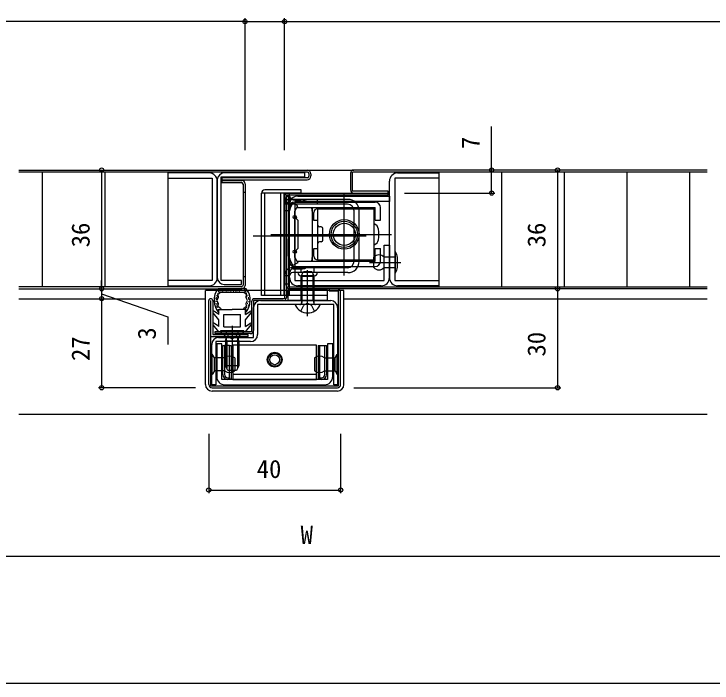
# Model space of a CAD drawing. Units: millimetres, scale not verified. Extents: x -437 to 438, y -344 to 340.
# Drawn here: x 46.4 to 258.1, y -343.8 to -141 of the extents above; entities that cross this region are included whole.
import ezdxf
from ezdxf.enums import TextEntityAlignment as Align

# ---------------------------------------------------------------- set-up
doc = ezdxf.new("R2010")
doc.units = ezdxf.units.MM
doc.header["$LTSCALE"] = 2
doc.header["$PDMODE"] = 32
doc.header["$PDSIZE"] = 1
for name, color, linetype in [('0-2_YKK_11', 7, 'Continuous'), ('0-3_YKK_12', 2, 'Continuous'), ('0-4_YKK_13', 4, 'Continuous'), ('0-6_YKK_D', 6, 'Continuous'), ('0-7_YKK_ZWAK', 7, 'Continuous')]:
    doc.layers.add(name, color=color, linetype=linetype)
doc.styles.add('ＭＳ ゴシック', font='')
doc.styles.get('ＭＳ ゴシック').set_extended_font_data('MS Gothic')

msp = doc.modelspace()

# ---------------------------------------------------------------- linework, layer by layer
at = {"layer": '0-2_YKK_11'}
for p, q in [((108.087, -191.3), (108.087, -220.9)), ((108.087, -220.9), (108.087, -191.7)), ((160.287, -220.9), (160.287, -191.7)), ((129.987, -220.9), (129.987, -198.7)), ((157.787, -223.4), (132.487, -223.4)), ((121.187, -227.9), (142.487, -227.9)), ((110.387, -253.4), (140.587, -253.4))]:
    msp.add_line(p, q, dxfattribs=at)
for points in [[(105.587, -189.2), (93.087, -189.2), (93.087, -190.8), (106.487, -190.8)], [(110.187, -223), (115.437, -223), (115.437, -221.8), (109.287, -221.8), (109.287, -190.4), (134.587, -190.4), (134.587, -189.2), (110.187, -189.2)], [(162.787, -189.2), (175.287, -189.2), (175.287, -190.8), (161.887, -190.8)], [(106.487, -190.8), (106.487, -221.8), (93.087, -221.8), (93.087, -223.4), (105.587, -223.4)], [(161.887, -190.8), (161.887, -221.8), (175.287, -221.8), (175.287, -223.4), (162.787, -223.4)], [(132.487, -196.2), (160.287, -196.2), (160.287, -197.8), (131.587, -197.8), (131.587, -221.8), (158.687, -221.8), (158.687, -211.1), (160.287, -211.1), (160.287, -220.9)], [(108.487, -239.1), (119.087, -239.1), (119.087, -230)], [(144.587, -230), (144.587, -253.4), (143.387, -253.4), (143.387, -229.1), (120.287, -229.1), (120.287, -238.2)], [(118.187, -240.3), (107.587, -240.3), (107.587, -253.4), (106.387, -253.4), (106.387, -241.2)], [(141.487, -251.8), (109.487, -251.8), (109.487, -241), (107.887, -241), (107.887, -250.9)], [(143.087, -250.9), (143.087, -241), (141.487, -241), (141.487, -251.8)]]:
    msp.add_lwpolyline(points, dxfattribs=at)
for centre, radius, start, end in [((105.587, -191.7), 2.5, 0.00001, 89.99999), ((110.187, -191.3), 2.1, 90.00001, 179.99999), ((162.787, -191.7), 2.5, 90.00001, 179.99999), ((132.487, -198.7), 2.5, 90.00001, 179.99999), ((105.587, -220.9), 2.5, 270.00001, 359.99999), ((110.187, -220.9), 2.1, 180.00001, 269.99999), ((132.487, -220.9), 2.5, 180.00001, 269.99999), ((157.787, -220.9), 2.5, 270.00001, 359.99999), ((162.787, -220.9), 2.5, 180.00001, 269.99999), ((121.187, -230), 2.1, 90.00001, 179.99999), ((142.487, -230), 2.1, 0.00001, 89.99999), ((108.487, -241.2), 2.1, 90.00001, 179.99999), ((118.187, -238.2), 2.1, 270.00001, 359.99999), ((110.387, -250.9), 2.5, 180.00001, 269.99999), ((140.587, -250.9), 2.5, 270.00001, 359.99999)]:
    msp.add_arc(centre, radius, start, end, dxfattribs=at)
at = {"layer": '0-3_YKK_12'}
for p, q in [((135.287, -188.3), (149.487, -188.3)), ((146.587, -220.299), (146.587, -195.299)), ((153.182, -208.299), (118.911, -208.299)), ((124.343, -207.799), (160.952, -207.799)), ((47.9, -227.3), (104.487, -227.3)), ((146.487, -227.3), (256.644, -227.3)), ((47.9, -262.3), (256.644, -262.3))]:
    msp.add_line(p, q, dxfattribs=at)
at = {"layer": '0-4_YKK_13'}
for p, q in [((47.9, -188.3), (135.287, -188.3)), ((256.644, -188.3), (149.487, -188.3)), ((135.387, -188.9), (47.9, -188.9)), ((55, -188.9), (55, -223.7)), ((74, -188.9), (74, -223.7)), ((93.087, -188.9), (93.087, -223.7)), ((135.887, -189.4), (135.887, -190.2)), ((136.487, -189.5), (136.487, -190.1)), ((148.487, -189.3), (148.487, -194.3)), ((256.644, -188.9), (149.087, -188.9)), ((175.287, -188.9), (175.287, -223.7)), ((194.287, -188.899), (194.287, -223.699)), ((213.287, -188.898), (213.287, -223.698)), ((232.287, -188.897), (232.287, -223.697)), ((251.287, -188.897), (251.287, -223.697)), ((109.487, -191.5), (115.487, -191.5)), ((115.887, -192.6), (115.887, -223.2)), ((116.487, -192.5), (116.487, -223.308)), ((115.887, -195), (116.487, -195)), ((133.487, -195.299), (121.487, -195.299)), ((121.487, -226.299), (121.487, -195.299)), ((122.487, -226.299), (122.487, -195.299)), ((127.337, -226.299), (127.337, -195.299)), ((128.337, -226.299), (128.337, -195.299)), ((128.487, -226.299), (128.487, -195.299)), ((129.987, -195.299), (128.487, -195.299)), ((128.587, -195.299), (129.987, -195.299)), ((128.587, -220.299), (128.587, -195.299)), ((129.087, -223.3), (129.087, -196.2)), ((129.087, -196.2), (129.687, -196.2)), ((129.487, -195.299), (159.887, -195.3)), ((129.687, -196.2), (129.687, -223.7)), ((129.987, -220.299), (129.987, -195.299)), ((129.987, -197.199), (129.987, -195.299)), ((159.887, -195.899), (159.887, -195.3)), ((129.987, -198.699), (128.487, -198.699)), ((130.987, -197.199), (129.987, -197.199)), ((129.987, -198.699), (129.987, -197.199)), ((138.487, -198.699), (129.987, -198.699)), ((129.987, -220.399), (129.987, -198.699)), ((130.177, -199.864), (131.003, -198.325)), ((147.687, -197.199), (130.987, -197.199)), ((132.487, -199.122), (131.003, -198.325)), ((131.087, -197.299), (133.387, -197.299)), ((131.487, -198.049), (155.987, -198.049)), ((138.487, -198.699), (138.487, -197.199)), ((138.487, -198.699), (138.487, -197.299)), ((147.587, -198.699), (138.487, -198.699)), ((129.987, -200.649), (128.487, -200.649)), ((131.587, -200.799), (132.487, -199.122)), ((131.587, -214.799), (131.587, -200.799)), ((132.204, -199.649), (155.987, -199.649)), ((136.887, -200.799), (136.887, -214.799)), ((136.987, -203.349), (136.987, -199.649)), ((137.387, -203.549), (137.387, -201.149)), ((138.487, -200.049), (155.687, -200.049)), ((138.587, -215.549), (138.587, -200.049)), ((149.587, -215.899), (149.587, -200.699)), ((151.087, -215.999), (151.087, -200.599)), ((155.687, -215.549), (155.687, -200.049)), ((155.987, -203.549), (155.987, -199.649)), ((157.587, -203.549), (157.587, -199.649)), ((132.587, -203.64), (131.587, -202.549)), ((132.587, -211.958), (132.587, -203.64)), ((136.987, -203.349), (137.387, -203.349)), ((137.387, -203.549), (138.587, -203.549)), ((155.987, -203.549), (157.587, -203.549)), ((139.587, -205.549), (139.087, -205.549)), ((140.087, -209.549), (140.087, -206.049)), ((129.987, -209.149), (129.537, -209.149)), ((129.537, -209.149), (129.537, -214.449)), ((139.587, -210.049), (139.087, -210.049)), ((132.587, -211.958), (131.587, -213.049)), ((136.987, -215.949), (136.987, -212.249)), ((136.987, -212.249), (137.387, -212.249)), ((137.387, -212.049), (138.587, -212.049)), ((137.387, -214.449), (137.387, -212.049)), ((155.987, -212.049), (157.587, -212.049)), ((155.987, -215.949), (155.987, -212.049)), ((157.587, -215.949), (157.587, -212.049)), ((161.887, -213.096), (161.887, -219.496)), ((162.137, -213.096), (161.887, -213.096)), ((162.137, -219.496), (162.137, -213.096)), ((128.487, -215.499), (128.337, -215.649)), ((129.537, -214.449), (129.987, -214.449)), ((130.177, -215.734), (131.003, -217.273)), ((132.204, -215.949), (155.987, -215.949)), ((138.487, -215.549), (155.687, -215.549)), ((155.523, -217.896), (155.523, -214.696)), ((161.887, -214.696), (158.687, -214.696)), ((162.787, -217.796), (162.787, -214.796)), ((147.587, -217.899), (130.887, -217.899)), ((131.487, -217.549), (155.987, -217.549)), ((133.487, -219.399), (133.487, -217.899)), ((137.487, -219.399), (137.487, -217.899)), ((154.223, -216.296), (163.787, -216.296)), ((158.687, -217.896), (161.887, -217.896)), ((147.687, -219.399), (130.987, -219.399)), ((131.087, -218.299), (133.387, -218.299)), ((133.487, -220.499), (134.187, -219.099)), ((133.866, -227.699), (133.866, -219.741)), ((134.187, -219.099), (136.787, -219.099)), ((135.487, -232.599), (135.487, -218.611)), ((136.787, -219.099), (137.487, -220.499)), ((137.108, -227.699), (137.108, -219.741)), ((162.137, -219.496), (161.887, -219.496)), ((115.887, -220.6), (116.487, -220.6)), ((128.587, -220.299), (129.987, -220.299)), ((129.987, -226.299), (129.987, -220.399)), ((137.487, -220.399), (133.487, -220.399)), ((133.487, -227.699), (133.487, -220.499)), ((133.487, -220.499), (137.487, -220.499)), ((137.487, -227.699), (137.487, -220.499)), ((115.387, -223.7), (47.9, -223.7)), ((47.9, -224.3), (115.487, -224.3)), ((116.83, -224.3), (108.344, -224.3)), ((116.191, -224.334), (116.391, -224.334)), ((129.987, -222.949), (128.487, -222.949)), ((129.687, -223.7), (256.644, -223.7)), ((256.644, -224.3), (130.087, -224.3)), ((144.487, -224.3), (141.987, -224.3)), ((146.487, -224.8), (104.487, -224.8)), ((104.487, -253.3), (104.487, -224.8)), ((107.805, -226.302), (108.005, -226.302)), ((108.02, -225.825), (108.22, -225.825)), ((108.044, -226.529), (108.244, -226.529)), ((108.08, -226.29), (108.28, -226.29)), ((108.354, -225.085), (108.554, -225.085)), ((108.545, -225.383), (108.745, -225.383)), ((108.605, -224.453), (108.805, -224.453)), ((108.7, -225.002), (108.9, -225.002)), ((109.068, -225.3), (116.106, -225.3)), ((109.38, -224.798), (109.58, -224.798)), ((109.666, -225.084), (109.866, -225.084)), ((110.113, -224.601), (110.313, -224.601)), ((110.381, -224.869), (110.581, -224.869)), ((110.828, -224.887), (111.028, -224.887)), ((111.185, -224.655), (111.385, -224.655)), ((111.454, -224.798), (111.654, -224.798)), ((112.115, -225.03), (112.315, -225.03)), ((112.454, -224.619), (112.654, -224.619)), ((112.901, -225.03), (113.101, -225.03)), ((113.187, -224.691), (113.387, -224.691)), ((113.58, -224.977), (113.78, -224.977)), ((114.009, -224.834), (114.209, -224.834)), ((114.599, -224.78), (114.799, -224.78)), ((114.671, -225.173), (114.871, -225.173)), ((115.511, -224.708), (115.711, -224.708)), ((116.315, -224.994), (116.515, -224.994)), ((116.382, -225.443), (116.582, -225.443)), ((116.501, -225.097), (116.701, -225.097)), ((116.621, -224.596), (116.821, -224.596)), ((116.788, -225.682), (116.988, -225.682)), ((116.919, -225.205), (117.119, -225.205)), ((117.193, -226.218), (117.393, -226.218)), ((128.337, -226.299), (121.487, -226.299)), ((129.987, -226.299), (128.487, -226.299)), ((141.487, -226.299), (129.487, -226.299)), ((144.887, -253.7), (144.887, -224.9)), ((145.487, -253.3), (145.487, -225.3)), ((146.487, -253.3), (146.487, -224.8)), ((105.487, -253.3), (105.487, -227.9)), ((106.087, -253.7), (106.087, -227.9)), ((106.687, -227.9), (106.687, -238.2)), ((107.495, -228.055), (107.695, -228.055)), ((107.507, -227.292), (107.707, -227.292)), ((107.638, -226.898), (107.838, -226.898)), ((107.674, -228.079), (107.874, -228.079)), ((107.71, -227.483), (107.91, -227.483)), ((107.913, -227.03), (108.113, -227.03)), ((108.068, -228.604), (108.268, -228.604)), ((116.979, -226.6), (117.179, -226.6)), ((117.146, -228.676), (117.346, -228.676)), ((117.396, -226.934), (117.596, -226.934)), ((117.42, -227.352), (117.62, -227.352)), ((117.551, -228.175), (117.751, -228.175)), ((117.718, -227.495), (117.918, -227.495)), ((117.754, -228.032), (117.954, -228.032)), ((128.087, -227.9), (119.087, -227.9)), ((119.087, -227.9), (119.087, -236.899)), ((141.487, -227.899), (129.487, -227.899)), ((133.487, -227.699), (137.487, -227.699)), ((133.487, -227.699), (133.632, -228.511)), ((133.866, -227.699), (133.626, -228.714)), ((135.487, -228.641), (134.342, -229.25)), ((135.487, -228.641), (136.632, -229.25)), ((137.108, -227.699), (137.348, -228.714)), ((137.487, -227.699), (137.342, -228.511)), ((107.304, -228.688), (107.504, -228.688)), ((107.836, -229.103), (108.036, -229.103)), ((107.841, -228.771), (108.041, -228.771)), ((107.883, -229.525), (108.083, -229.525)), ((107.942, -229.912), (108.142, -229.912)), ((108.27, -230.534), (108.47, -230.534)), ((108.587, -230.6), (112.587, -230.6)), ((108.587, -232.081), (108.587, -230.6)), ((116.587, -230.6), (112.587, -230.6)), ((116.516, -230.264), (116.716, -230.264)), ((116.587, -232.081), (116.587, -230.6)), ((116.809, -229.936), (117.009, -229.936)), ((116.868, -230.64), (117.068, -230.64)), ((117.29, -229.76), (117.49, -229.76)), ((117.349, -229.197), (117.549, -229.197)), ((117.706, -228.783), (117.906, -228.783)), ((139.083, -229.099), (131.891, -229.099)), ((133.437, -231.065), (134.342, -229.25)), ((137.537, -231.065), (136.632, -229.25)), ((108.587, -233.7), (106.843, -231.621)), ((108.587, -232.081), (107.239, -231.179)), ((110.087, -232.1), (115.087, -232.1)), ((110.087, -235.8), (110.087, -232.1)), ((116.587, -232.081), (117.935, -231.179)), ((116.587, -233.7), (118.331, -231.621)), ((108.587, -235.681), (107.239, -234.779)), ((108.587, -235.681), (108.587, -233.7)), ((116.587, -235.681), (116.587, -233.7)), ((116.587, -235.681), (117.935, -234.779)), ((108.587, -237.3), (106.843, -235.221)), ((116.087, -237.05), (109.087, -237.05)), ((110.537, -237.05), (111.442, -238.865)), ((112.587, -235.55), (112.587, -249.538)), ((116.087, -237.05), (116.087, -237.3)), ((116.587, -237.3), (118.331, -235.221)), ((106.687, -238.2), (117.487, -238.2)), ((107.287, -237.299), (107.287, -237.899)), ((118.087, -237.899), (107.287, -237.899)), ((116.587, -237.3), (108.587, -237.3)), ((116.087, -237.3), (109.087, -237.3)), ((110.712, -239.05), (114.462, -239.05)), ((110.966, -240.05), (110.727, -239.1)), ((111.442, -238.865), (112.587, -239.474)), ((114.208, -240.05), (114.447, -239.1)), ((116.087, -237.3), (114.657, -238.73)), ((110.587, -240.05), (110.727, -239.489)), ((110.587, -240.05), (110.587, -247.65)), ((110.966, -240.05), (110.966, -248.408)), ((114.208, -240.05), (114.208, -248.408)), ((114.587, -240.05), (114.587, -247.65)), ((110.287, -241.5), (110.287, -250.3)), ((111.787, -241.5), (110.287, -241.5)), ((111.787, -251.3), (111.787, -241.5)), ((111.787, -241.5), (112.287, -241.5)), ((112.287, -241.5), (112.287, -251.8)), ((138.687, -241.5), (139.187, -241.5)), ((138.687, -241.5), (138.687, -251.8)), ((139.187, -241.5), (140.687, -241.5)), ((139.187, -251.3), (139.187, -241.5)), ((141.187, -241.5), (141.187, -250.3)), ((106.552, -244.1), (106.387, -244.1)), ((106.387, -250.3), (106.387, -244.1)), ((107.187, -245.2), (106.552, -244.1)), ((106.552, -250.3), (106.552, -244.1)), ((107.187, -249.2), (107.187, -245.2)), ((110.387, -245.2), (107.187, -245.2)), ((113.387, -245.2), (113.387, -249.2)), ((137.587, -245.2), (137.587, -249.2)), ((140.587, -245.2), (143.787, -245.2)), ((143.787, -245.2), (144.422, -244.1)), ((143.787, -249.2), (143.787, -245.2)), ((144.422, -244.1), (144.587, -244.1)), ((144.422, -250.3), (144.422, -244.1)), ((144.587, -250.3), (144.587, -244.1)), ((114.587, -247.65), (110.587, -247.65)), ((111.287, -249.05), (110.587, -247.65)), ((114.587, -247.65), (113.887, -249.05)), ((107.187, -249.2), (106.552, -250.3)), ((110.387, -249.2), (107.187, -249.2)), ((113.887, -249.05), (111.287, -249.05)), ((140.587, -249.2), (143.787, -249.2)), ((143.787, -249.2), (144.422, -250.3)), ((106.552, -250.3), (106.387, -250.3)), ((111.287, -251.3), (111.787, -251.3)), ((111.787, -251.8), (111.287, -251.8)), ((111.787, -251.3), (111.787, -251.8)), ((112.287, -251.8), (111.787, -251.8)), ((112.787, -250.2), (138.187, -250.2)), ((139.187, -251.8), (138.687, -251.8)), ((139.187, -251.3), (139.687, -251.3)), ((139.187, -251.8), (139.187, -251.3)), ((139.687, -251.8), (139.187, -251.8)), ((144.422, -250.3), (144.587, -250.3)), ((106.087, -253.7), (144.887, -253.7)), ((106.487, -254.3), (144.487, -254.3)), ((144.487, -255.3), (106.487, -255.3))]:
    msp.add_line(p, q, dxfattribs=at)
for points in [[(149.487, -195.3), (159.887, -195.3), (159.887, -194.7), (149.087, -194.7), (149.087, -188.9)], [(135.387, -190.7), (109.487, -190.7), (109.487, -191.3), (135.287, -191.3)], [(109.487, -191.5), (109.487, -192.1), (115.387, -192.1)], [(133.487, -195.299), (133.487, -194.299), (122.487, -194.299)], [(128.487, -196.299), (128.487, -227.3), (119.487, -227.3)], [(159.887, -195.899), (129.087, -195.899), (129.087, -226.904)], [(131.587, -214.799), (132.487, -216.476), (131.003, -217.273)], [(141.987, -224.3), (141.987, -224.9), (144.887, -224.9)], [(109.012, -225.411), (108.245, -226.001), (108.37, -226.961), (108.107, -227.404), (107.887, -227.8), (108.37, -228.639), (108.245, -229.599), (109.012, -230.189)], [(116.162, -230.189), (116.929, -229.599), (116.804, -228.639), (117.287, -227.8), (117.067, -227.404), (116.804, -226.961), (116.929, -226.001), (116.162, -225.411)], [(141.487, -226.299), (141.487, -224.699), (129.487, -224.699), (129.487, -226.299)], [(141.487, -227.899), (141.487, -226.299), (129.487, -226.299), (129.487, -227.899)], [(118.487, -228.3), (118.487, -237.299), (107.287, -237.299)], [(110.087, -235.8), (115.087, -235.8), (115.087, -232.1)], [(109.087, -237.05), (109.087, -237.3), (110.517, -238.73)], [(114.637, -237.05), (113.732, -238.865), (112.587, -239.474)], [(106.087, -238.8), (117.487, -238.8), (117.487, -238.2)], [(110.587, -240.05), (114.587, -240.05), (114.447, -239.489)], [(109.787, -250.3), (109.787, -241.5), (110.287, -241.5)], [(140.687, -250.3), (140.687, -241.5), (141.187, -241.5)]]:
    msp.add_lwpolyline(points, dxfattribs=at)
msp.add_lwpolyline([(112.787, -251.8), (138.187, -251.8), (138.187, -241.4), (112.787, -241.4)], close=True, dxfattribs=at)
for centre, radius in [((146.587, -207.799), 4.5), ((146.587, -207.799), 4), ((146.587, -207.799), 3.375), ((125.487, -245.8), 2.25), ((125.487, -245.8), 2), ((125.487, -245.8), 1.5)]:
    msp.add_circle(centre, radius, dxfattribs=at)
for centre, radius, start, end in [((135.287, -189.5), 1.2, 0, 90), ((149.487, -189.3), 1, 90, 180), ((135.287, -190.1), 1.2, 270, 0), ((135.387, -189.4), 0.5, 0, 90), ((135.387, -190.2), 0.5, 270, 0), ((115.387, -192.6), 0.5, 0.00006, 90), ((115.487, -192.5), 1, 0, 90), ((122.487, -195.299), 1, 90, 180), ((149.487, -194.3), 1, 180, 270), ((129.487, -196.299), 1, 89.9981, 180), ((130.887, -196.299), 2.4, 180, 270), ((130.987, -196.199), 1, 180, 270), ((131.087, -196.299), 1, 180, 270), ((129.987, -198.699), 1.5, 135.9945, 180), ((129.987, -198.699), 1.5, 90, 135.9945), ((131.487, -199.549), 1.5, 90, 180), ((133.387, -200.799), 3.5, 51.78679, 90), ((147.587, -200.699), 2, 0, 90), ((147.687, -200.599), 3.4, 0, 90), ((155.987, -199.649), 1.6, 0, 90), ((131.587, -200.621), 1.6, 151.7832, 180), ((133.387, -200.799), 3.5, 0, 19.18209), ((138.487, -201.149), 1.1, 90, 180), ((139.087, -205.049), 0.5, 180, 270), ((154.982, -206.509), 2, 9.2815, 69.36774), ((139.587, -206.049), 0.5, 0, 90), ((147.087, -207.799), 10, 350.7185, 9.2815), ((139.587, -209.549), 0.5, 270, 0), ((154.982, -209.089), 2, 290.63226, 350.7185), ((139.087, -210.549), 0.5, 90, 180), ((157.87, -215.702), 5, 10.43807, 31.41094), ((131.587, -214.977), 1.6, 180, 208.2168), ((133.387, -214.799), 3.5, 340.81791, 0), ((138.487, -214.449), 1.1, 180, 270), ((147.587, -215.899), 2, 270, 0), ((157.105, -216.296), 2.25, 45.32539, 134.67461), ((155.987, -215.949), 1.6, 270, 0), ((130.887, -220.299), 2.4, 112.02431, 180), ((131.487, -216.049), 1.5, 180, 270), ((130.887, -220.299), 2.4, 90, 112.02431), ((133.387, -214.799), 3.5, 270, 308.21321), ((147.687, -215.999), 3.4, 270, 0), ((157.105, -216.296), 2.25, 225.32539, 314.67461), ((157.87, -216.89), 5, 328.58906, 349.56193), ((130.987, -220.399), 1, 90, 180), ((131.087, -219.299), 1, 90, 180), ((133.487, -219.399), 1, 180, 270), ((137.487, -219.399), 1, 270, 0), ((112.587, -227.8), 5.5, 140.48036, 223.34175), ((115.387, -223.2), 0.5, 270, 0.00006), ((115.487, -223.3), 1, 270, 0), ((112.587, -227.8), 5.5, 316.65824, 39.51963), ((130.087, -223.3), 1, 180, 270), ((144.487, -225.3), 1, 0, 90), ((106.087, -227.9), 0.6, 90, 180), ((106.087, -227.9), 0.6, 0, 90), ((119.487, -228.3), 1, 90, 180), ((128.087, -226.9), 1, 270, 0.00018), ((133.139, -228.599), 0.5, 270, 10.09096), ((137.835, -228.599), 0.5, 169.90904, 270), ((112.587, -227.8), 4.3, 213.7499, 220.62928), ((112.587, -227.8), 4.3, 319.37051, 326.2499), ((131.891, -229.253), 0.154, 90, 207.28096), ((135.487, -227.399), 4.2, 207.28096, 332.71904), ((139.083, -229.253), 0.154, 332.71904, 90), ((107.073, -231.429), 0.3, 56.21114, 220.00244), ((118.101, -231.429), 0.3, 319.99756, 123.78886), ((107.073, -235.029), 0.3, 56.21114, 220.00244), ((118.101, -235.029), 0.3, 319.99756, 123.78886), ((118.087, -236.899), 1, 270, 0), ((109.951, -239.295), 0.8, 345.96376, 45), ((115.223, -239.295), 0.8, 135, 194.03624), ((111.887, -247.2), 2.5, 53.1301, 126.8699), ((139.087, -247.2), 2.5, 53.1301, 126.8699), ((111.887, -247.2), 2.5, 233.1301, 306.8699), ((139.087, -247.2), 2.5, 233.1301, 306.8699), ((111.287, -250.3), 1.5, 180, 270), ((111.287, -250.3), 1, 180, 270), ((139.687, -250.3), 1.5, 270, 0), ((139.687, -250.3), 1, 270, 0), ((106.487, -253.3), 2, 180, 270), ((106.487, -253.3), 1, 180, 270), ((144.487, -253.3), 1, 270, 0), ((144.487, -253.3), 2, 270, 0)]:
    msp.add_arc(centre, radius, start, end, dxfattribs=at)
for p in [(131.587, -202.549), (131.587, -213.049)]:
    msp.add_point(p, dxfattribs=at)
at = {"layer": '0-6_YKK_D'}
for p, q in [((116.487, -143.3), (-89.6, -143.3)), ((116.487, -173.3), (116.487, -142.3)), ((116.487, -182.3), (116.487, -142.3)), ((116.487, -143.3), (128.487, -143.3)), ((128.487, -182.3), (128.487, -142.3)), ((128.487, -182.3), (128.487, -142.3)), ((128.487, -143.3), (364.4, -143.3)), ((211.287, -188.3), (211.287, -224.3)), ((73, -224.3), (73, -227.3)), ((73, -224.3), (73, -227.3)), ((211.287, -224.3), (211.287, -254.3)), ((73, -227.3), (73, -229.85)), ((73, -227.3), (73, -254.3)), ((101.487, -254.3), (72, -254.3)), ((149.487, -254.3), (212.287, -254.3)), ((105.487, -268.3), (105.487, -286.3)), ((145.487, -268.3), (145.487, -286.3)), ((105.487, -285.3), (145.487, -285.3)), ((-71.6, -305.3), (346.4, -305.3))]:
    msp.add_line(p, q, dxfattribs=at)
at = {"layer": '0-6_YKK_D', "color": 1}
msp.add_line((164.887, -195.3), (192.287, -195.3), dxfattribs=at)
msp.add_lwpolyline([(191.287, -195.3), (191.287, -188.3), (191.287, -175.152)], dxfattribs=at)
at = {"layer": '0-6_YKK_D'}
for points in [[(73, -188.3), (73, -224.3), (73, -221.75)], [(73, -225.8), (93.087, -232.823), (93.087, -241.169)]]:
    msp.add_lwpolyline(points, dxfattribs=at)
for centre in [(116.487, -143.3), (116.487, -143.3), (128.487, -143.3), (128.487, -143.3), (73, -188.3), (211.287, -188.3), (73, -224.3), (73, -224.3), (211.287, -224.3), (211.287, -224.3), (73, -227.3), (73, -227.3), (73, -254.3), (211.287, -254.3), (105.487, -285.3), (145.487, -285.3)]:
    msp.add_circle(centre, 0.637, dxfattribs=at)
at = {"layer": '0-6_YKK_D', "color": 1}
for centre in [(191.287, -188.3), (191.287, -195.3)]:
    msp.add_circle(centre, 0.637, dxfattribs=at)
at = {"layer": '0-7_YKK_ZWAK'}
msp.add_lwpolyline([(-436.6, -343.8), (438.4, -343.8), (438.4, 306.2)], dxfattribs=at)

# ---------------------------------------------------------------- texts
at = {"layer": '0-6_YKK_D', "color": 1, "style": 'ＭＳ ゴシック'}
msp.add_text('7', height=5.499, rotation=90, dxfattribs=at).set_placement((189.287, -181.924), align=Align.BOTTOM_LEFT)
at = {"layer": '0-6_YKK_D', "style": 'ＭＳ ゴシック'}
for s, p in [('36', (71, -211.733)), ('36', (209.287, -211.733)), ('3', (91.087, -239.723)), ('27', (71, -246.191)), ('30', (209.287, -244.84))]:
    msp.add_text(s, height=5.499, rotation=90, dxfattribs=at).set_placement(p, align=Align.BOTTOM_LEFT)
for s, p in [('40', (120.032, -283.3)), ('W', (133.352, -303.3))]:
    msp.add_text(s, height=5.499, dxfattribs=at).set_placement(p, align=Align.BOTTOM_LEFT)

doc.saveas('drawing.dxf')
